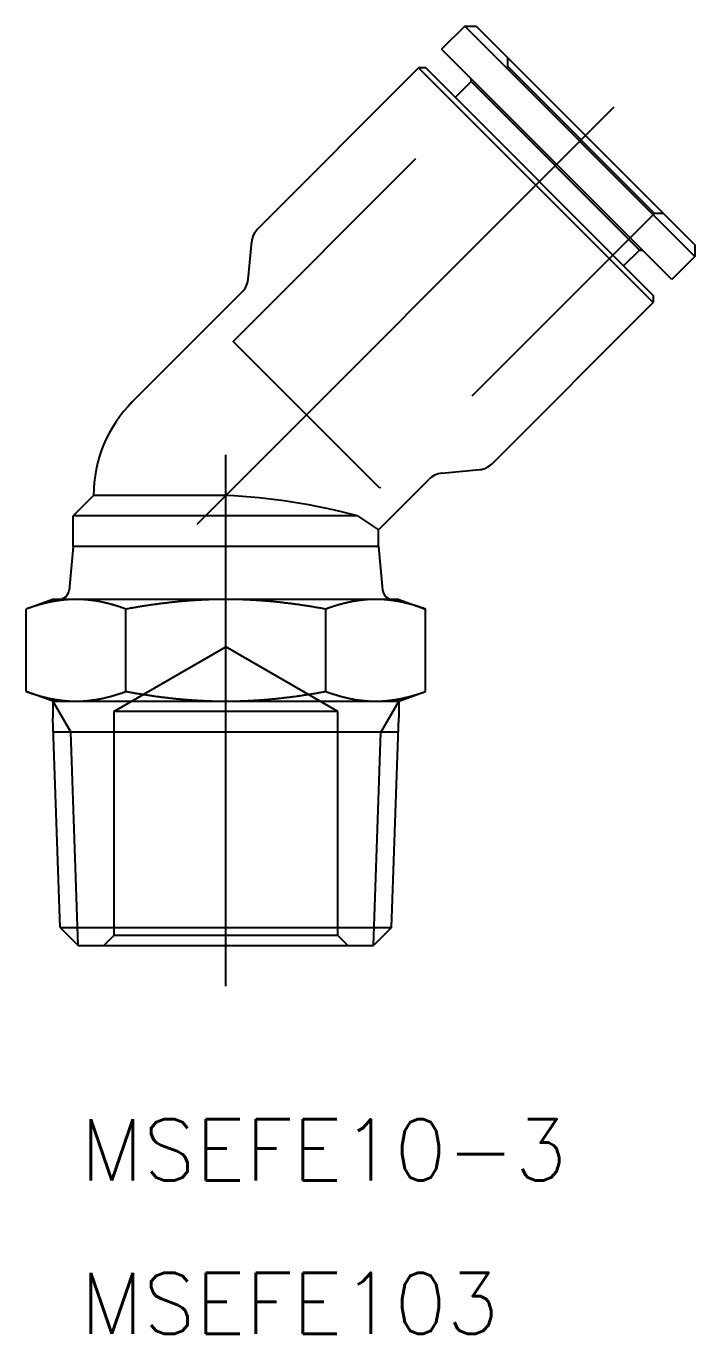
# Model space of a CAD drawing. Extents: x -9.8 to 63.4, y -19.1 to 47.2.
# Drawn here: x -9.8 to 23.1, y -19.1 to 45.2 of the extents above; entities that cross this region are included whole.
import ezdxf

# ---------------------------------------------------------------- set-up
doc = ezdxf.new("R2010")
doc.units = 0
doc.linetypes.add('CENTER', pattern=[50.8, 31.75, -6.35, 6.35, -6.35])
doc.linetypes.add('DASHED', pattern=[19.05, 12.7, -6.35])
doc.layers.get('0').update_dxf_attribs({"linetype": 'CONTINUOUS'})
doc.layers.add('CENTER', color=1, linetype='CENTER')
doc.styles.get("Standard").update_dxf_attribs({"font": 'txt.shx', "height": 3, "bigfont": 'bigfont.shx'})

msp = doc.modelspace()

# ---------------------------------------------------------------- linework, layer by layer
at = {"color": 7, "linetype": 'CONTINUOUS'}
for p, q in [((11.738, 45.152), (10.607, 44.02)), ((11.738, 45.152), (23.052, 33.838)), ((11.738, 45.152), (12.304, 45.152)), ((12.304, 45.152), (23.052, 34.404)), ((21.92, 32.707), (10.607, 44.02)), ((1.562, 35.188), (9.475, 43.101)), ((21.001, 31.575), (9.475, 43.101)), ((9.829, 43.101), (9.475, 43.101)), ((9.829, 43.101), (21.001, 31.929)), ((12.056, 42.429), (11.278, 41.652)), ((12.056, 42.429), (12.056, 42.571)), ((12.056, 42.429), (20.329, 34.156)), ((1.095, 32.711), (1.274, 34.576)), ((20.329, 34.156), (19.552, 33.378)), ((20.329, 34.156), (20.471, 34.156)), ((23.052, 34.404), (23.052, 33.838)), ((23.052, 33.838), (21.92, 32.707)), ((-4.596, 26.696), (0.807, 32.099)), ((13.088, 23.662), (21.001, 31.575)), ((21.001, 31.929), (21.001, 31.575)), ((10.611, 23.195), (12.476, 23.374)), ((7.5, 20.408), (9.999, 22.907)), ((-6.5, 22.1), (-7.5, 21.1)), ((0, 22.1), (-6.5, 22.1)), ((6.477, 21.1), (-7.5, 21.1)), ((-7.5, 19.6), (-7.5, 21.1)), ((6.477, 21.1), (7.5, 20.408)), ((7.5, 19.6), (7.5, 20.408)), ((-7.5, 19.6), (-7.707, 17.452)), ((7.5, 19.6), (-7.5, 19.6)), ((7.5, 19.6), (7.707, 17.452)), ((-8.5, 17), (-9.815, 16.521)), ((-7.361, 17), (-8.5, 17)), ((0, 17), (-7.361, 17)), ((7.361, 17), (0, 17)), ((8.5, 17), (7.361, 17)), ((8.5, 17), (9.815, 16.521)), ((-9.815, 12.479), (-9.815, 16.521)), ((-4.907, 12.479), (-4.907, 16.521)), ((4.907, 12.479), (4.907, 16.521)), ((9.815, 12.479), (9.815, 16.521)), ((-8.5, 12), (-9.815, 12.479)), ((8.5, 12), (9.815, 12.479)), ((-8.5, 12), (-7.361, 12)), ((-8.5, 12), (-8.5, 11.19)), ((-7.361, 12), (0, 12)), ((0, 12), (7.361, 12)), ((7.361, 12), (8.5, 12)), ((8.5, 12), (8.5, 11.19)), ((-8.14, 0.887), (-8.5, 11.19)), ((8.14, 0.887), (8.5, 11.19)), ((8.475, 10.474), (-8.475, 10.474)), ((-8.14, 0.887), (8.14, 0.887)), ((-8.14, 0.887), (-7.253, 0)), ((8.14, 0.887), (7.253, 0)), ((-7.253, 0), (7.253, 0))]:
    msp.add_line(p, q, dxfattribs=at)
at = {"color": 3, "linetype": 'DASHED'}
for p, q in [((0.354, 29.666), (13.859, 43.172)), ((13.859, 43.172), (13.859, 43.596)), ((21.072, 35.959), (13.859, 43.172)), ((21.072, 35.959), (7.566, 22.454)), ((21.496, 35.959), (21.072, 35.959)), ((7.566, 22.454), (0.354, 29.666)), ((-5.5, 11.5), (0, 14.675)), ((5.5, 11.5), (0, 14.675)), ((5.5, 11.5), (-5.5, 11.5)), ((-5.5, 11.5), (-5.5, 0.5)), ((5.5, 0.5), (5.5, 11.5)), ((-5.5, 0.5), (-6, 0)), ((5.5, 0.5), (-5.5, 0.5)), ((6, 0), (5.5, 0.5))]:
    msp.add_line(p, q, dxfattribs=at)
at = {"color": 3, "linetype": 'CONTINUOUS'}
for p, q in [((-8.5, 12), (-7.619, 10.474)), ((8.5, 12), (7.619, 10.474)), ((-7.253, 0), (-7.619, 10.474)), ((7.253, 0), (7.619, 10.474))]:
    msp.add_line(p, q, dxfattribs=at)
at = {"color": 7}
for points in [[(-7.361, 17, 0), (-7.387, 17, 0), (-7.412, 17, 0), (-7.437, 17, 0), (-7.462, 16.999, 0), (-7.488, 16.999, 0), (-7.513, 16.998, 0), (-7.538, 16.997, 0), (-7.563, 16.997, 0), (-7.588, 16.996, 0), (-7.613, 16.995, 0), (-7.638, 16.993, 0), (-7.664, 16.992, 0), (-7.689, 16.991, 0), (-7.714, 16.989, 0), (-7.739, 16.988, 0), (-7.764, 16.986, 0), (-7.789, 16.984, 0), (-7.814, 16.983, 0), (-7.839, 16.98, 0), (-7.864, 16.978, 0), (-7.889, 16.976, 0), (-7.914, 16.974, 0), (-7.939, 16.972, 0), (-7.964, 16.969, 0), (-7.989, 16.966, 0), (-8.014, 16.964, 0), (-8.039, 16.961, 0), (-8.064, 16.958, 0), (-8.089, 16.955, 0), (-8.114, 16.952, 0), (-8.139, 16.949, 0), (-8.164, 16.945, 0), (-8.189, 16.942, 0), (-8.214, 16.938, 0), (-8.239, 16.935, 0), (-8.264, 16.931, 0), (-8.289, 16.927, 0), (-8.314, 16.923, 0), (-8.34, 16.919, 0), (-8.365, 16.915, 0), (-8.39, 16.911, 0), (-8.415, 16.906, 0), (-8.44, 16.902, 0), (-8.466, 16.897, 0), (-8.491, 16.893, 0), (-8.516, 16.888, 0), (-8.542, 16.883, 0), (-8.567, 16.878, 0), (-8.592, 16.873, 0), (-8.618, 16.868, 0), (-8.643, 16.862, 0), (-8.669, 16.857, 0), (-8.694, 16.851, 0), (-8.72, 16.846, 0), (-8.745, 16.84, 0), (-8.771, 16.834, 0), (-8.797, 16.828, 0), (-8.822, 16.822, 0), (-8.848, 16.816, 0), (-8.874, 16.81, 0), (-8.9, 16.803, 0), (-8.926, 16.797, 0), (-8.952, 16.791, 0), (-8.978, 16.784, 0), (-9.004, 16.777, 0), (-9.03, 16.77, 0), (-9.056, 16.763, 0), (-9.082, 16.756, 0), (-9.108, 16.749, 0), (-9.135, 16.741, 0), (-9.161, 16.734, 0), (-9.188, 16.726, 0), (-9.214, 16.719, 0), (-9.241, 16.711, 0), (-9.267, 16.703, 0), (-9.294, 16.695, 0), (-9.321, 16.687, 0), (-9.347, 16.679, 0), (-9.374, 16.671, 0), (-9.401, 16.662, 0), (-9.428, 16.654, 0), (-9.455, 16.645, 0), (-9.483, 16.636, 0), (-9.51, 16.627, 0), (-9.537, 16.618, 0), (-9.565, 16.609, 0), (-9.592, 16.6, 0), (-9.62, 16.59, 0), (-9.647, 16.581, 0), (-9.675, 16.571, 0), (-9.703, 16.561, 0), (-9.731, 16.552, 0), (-9.759, 16.542, 0), (-9.787, 16.532, 0), (-9.815, 16.521, 0)], [(-4.907, 16.521, 0), (-4.936, 16.532, 0), (-4.964, 16.542, 0), (-4.992, 16.552, 0), (-5.02, 16.561, 0), (-5.047, 16.571, 0), (-5.075, 16.581, 0), (-5.103, 16.59, 0), (-5.13, 16.6, 0), (-5.158, 16.609, 0), (-5.185, 16.618, 0), (-5.213, 16.627, 0), (-5.24, 16.636, 0), (-5.267, 16.645, 0), (-5.294, 16.654, 0), (-5.321, 16.662, 0), (-5.348, 16.671, 0), (-5.375, 16.679, 0), (-5.402, 16.687, 0), (-5.429, 16.695, 0), (-5.455, 16.703, 0), (-5.482, 16.711, 0), (-5.508, 16.719, 0), (-5.535, 16.726, 0), (-5.561, 16.734, 0), (-5.588, 16.741, 0), (-5.614, 16.749, 0), (-5.64, 16.756, 0), (-5.666, 16.763, 0), (-5.693, 16.77, 0), (-5.719, 16.777, 0), (-5.745, 16.784, 0), (-5.771, 16.791, 0), (-5.797, 16.797, 0), (-5.823, 16.803, 0), (-5.848, 16.81, 0), (-5.874, 16.816, 0), (-5.9, 16.822, 0), (-5.926, 16.828, 0), (-5.951, 16.834, 0), (-5.977, 16.84, 0), (-6.003, 16.846, 0), (-6.028, 16.851, 0), (-6.054, 16.857, 0), (-6.079, 16.862, 0), (-6.105, 16.868, 0), (-6.13, 16.873, 0), (-6.156, 16.878, 0), (-6.181, 16.883, 0), (-6.206, 16.888, 0), (-6.232, 16.893, 0), (-6.257, 16.897, 0), (-6.282, 16.902, 0), (-6.307, 16.906, 0), (-6.332, 16.911, 0), (-6.358, 16.915, 0), (-6.383, 16.919, 0), (-6.408, 16.923, 0), (-6.433, 16.927, 0), (-6.458, 16.931, 0), (-6.483, 16.935, 0), (-6.508, 16.938, 0), (-6.533, 16.942, 0), (-6.559, 16.945, 0), (-6.584, 16.949, 0), (-6.609, 16.952, 0), (-6.634, 16.955, 0), (-6.659, 16.958, 0), (-6.684, 16.961, 0), (-6.709, 16.964, 0), (-6.734, 16.966, 0), (-6.759, 16.969, 0), (-6.784, 16.972, 0), (-6.809, 16.974, 0), (-6.834, 16.976, 0), (-6.859, 16.978, 0), (-6.884, 16.98, 0), (-6.909, 16.983, 0), (-6.934, 16.984, 0), (-6.959, 16.986, 0), (-6.984, 16.988, 0), (-7.009, 16.989, 0), (-7.034, 16.991, 0), (-7.059, 16.992, 0), (-7.084, 16.993, 0), (-7.109, 16.995, 0), (-7.134, 16.996, 0), (-7.159, 16.997, 0), (-7.184, 16.997, 0), (-7.21, 16.998, 0), (-7.235, 16.999, 0), (-7.26, 16.999, 0), (-7.285, 17, 0), (-7.311, 17, 0), (-7.336, 17, 0), (-7.361, 17, 0)], [(0, 17, 0), (-0.051, 17, 0), (-0.101, 17, 0), (-0.152, 17, 0), (-0.202, 16.999, 0), (-0.253, 16.999, 0), (-0.303, 16.998, 0), (-0.353, 16.997, 0), (-0.404, 16.997, 0), (-0.454, 16.996, 0), (-0.504, 16.995, 0), (-0.554, 16.993, 0), (-0.605, 16.992, 0), (-0.655, 16.991, 0), (-0.705, 16.989, 0), (-0.755, 16.988, 0), (-0.805, 16.986, 0), (-0.855, 16.984, 0), (-0.905, 16.983, 0), (-0.955, 16.98, 0), (-1.005, 16.978, 0), (-1.055, 16.976, 0), (-1.105, 16.974, 0), (-1.155, 16.972, 0), (-1.205, 16.969, 0), (-1.255, 16.966, 0), (-1.305, 16.964, 0), (-1.355, 16.961, 0), (-1.405, 16.958, 0), (-1.455, 16.955, 0), (-1.505, 16.952, 0), (-1.555, 16.949, 0), (-1.605, 16.945, 0), (-1.656, 16.942, 0), (-1.706, 16.938, 0), (-1.756, 16.935, 0), (-1.806, 16.931, 0), (-1.856, 16.927, 0), (-1.906, 16.923, 0), (-1.957, 16.919, 0), (-2.007, 16.915, 0), (-2.057, 16.911, 0), (-2.108, 16.906, 0), (-2.158, 16.902, 0), (-2.209, 16.897, 0), (-2.259, 16.893, 0), (-2.31, 16.888, 0), (-2.361, 16.883, 0), (-2.411, 16.878, 0), (-2.462, 16.873, 0), (-2.513, 16.868, 0), (-2.564, 16.862, 0), (-2.615, 16.857, 0), (-2.666, 16.851, 0), (-2.717, 16.846, 0), (-2.768, 16.84, 0), (-2.82, 16.834, 0), (-2.871, 16.828, 0), (-2.922, 16.822, 0), (-2.974, 16.816, 0), (-3.026, 16.81, 0), (-3.077, 16.803, 0), (-3.129, 16.797, 0), (-3.181, 16.791, 0), (-3.233, 16.784, 0), (-3.285, 16.777, 0), (-3.337, 16.77, 0), (-3.39, 16.763, 0), (-3.442, 16.756, 0), (-3.494, 16.749, 0), (-3.547, 16.741, 0), (-3.6, 16.734, 0), (-3.653, 16.726, 0), (-3.706, 16.719, 0), (-3.759, 16.711, 0), (-3.812, 16.703, 0), (-3.865, 16.695, 0), (-3.919, 16.687, 0), (-3.973, 16.679, 0), (-4.026, 16.671, 0), (-4.08, 16.662, 0), (-4.134, 16.654, 0), (-4.188, 16.645, 0), (-4.243, 16.636, 0), (-4.297, 16.627, 0), (-4.352, 16.618, 0), (-4.407, 16.609, 0), (-4.462, 16.6, 0), (-4.517, 16.59, 0), (-4.572, 16.581, 0), (-4.628, 16.571, 0), (-4.683, 16.561, 0), (-4.739, 16.552, 0), (-4.795, 16.542, 0), (-4.851, 16.532, 0), (-4.907, 16.521, 0)], [(4.907, 16.521, 0), (4.851, 16.532, 0), (4.795, 16.542, 0), (4.739, 16.552, 0), (4.683, 16.561, 0), (4.628, 16.571, 0), (4.572, 16.581, 0), (4.517, 16.59, 0), (4.462, 16.6, 0), (4.407, 16.609, 0), (4.352, 16.618, 0), (4.297, 16.627, 0), (4.243, 16.636, 0), (4.188, 16.645, 0), (4.134, 16.654, 0), (4.08, 16.662, 0), (4.026, 16.671, 0), (3.973, 16.679, 0), (3.919, 16.687, 0), (3.865, 16.695, 0), (3.812, 16.703, 0), (3.759, 16.711, 0), (3.706, 16.719, 0), (3.653, 16.726, 0), (3.6, 16.734, 0), (3.547, 16.741, 0), (3.494, 16.749, 0), (3.442, 16.756, 0), (3.39, 16.763, 0), (3.337, 16.77, 0), (3.285, 16.777, 0), (3.233, 16.784, 0), (3.181, 16.791, 0), (3.129, 16.797, 0), (3.077, 16.803, 0), (3.026, 16.81, 0), (2.974, 16.816, 0), (2.922, 16.822, 0), (2.871, 16.828, 0), (2.82, 16.834, 0), (2.768, 16.84, 0), (2.717, 16.846, 0), (2.666, 16.851, 0), (2.615, 16.857, 0), (2.564, 16.862, 0), (2.513, 16.868, 0), (2.462, 16.873, 0), (2.411, 16.878, 0), (2.361, 16.883, 0), (2.31, 16.888, 0), (2.259, 16.893, 0), (2.209, 16.897, 0), (2.158, 16.902, 0), (2.108, 16.906, 0), (2.057, 16.911, 0), (2.007, 16.915, 0), (1.957, 16.919, 0), (1.906, 16.923, 0), (1.856, 16.927, 0), (1.806, 16.931, 0), (1.756, 16.935, 0), (1.706, 16.938, 0), (1.656, 16.942, 0), (1.605, 16.945, 0), (1.555, 16.949, 0), (1.505, 16.952, 0), (1.455, 16.955, 0), (1.405, 16.958, 0), (1.355, 16.961, 0), (1.305, 16.964, 0), (1.255, 16.966, 0), (1.205, 16.969, 0), (1.155, 16.972, 0), (1.105, 16.974, 0), (1.055, 16.976, 0), (1.005, 16.978, 0), (0.955, 16.98, 0), (0.905, 16.983, 0), (0.855, 16.984, 0), (0.805, 16.986, 0), (0.755, 16.988, 0), (0.705, 16.989, 0), (0.655, 16.991, 0), (0.605, 16.992, 0), (0.554, 16.993, 0), (0.504, 16.995, 0), (0.454, 16.996, 0), (0.404, 16.997, 0), (0.353, 16.997, 0), (0.303, 16.998, 0), (0.253, 16.999, 0), (0.202, 16.999, 0), (0.152, 17, 0), (0.101, 17, 0), (0.051, 17, 0), (0, 17, 0)], [(7.361, 17, 0), (7.336, 17, 0), (7.311, 17, 0), (7.285, 17, 0), (7.26, 16.999, 0), (7.235, 16.999, 0), (7.21, 16.998, 0), (7.184, 16.997, 0), (7.159, 16.997, 0), (7.134, 16.996, 0), (7.109, 16.995, 0), (7.084, 16.993, 0), (7.059, 16.992, 0), (7.034, 16.991, 0), (7.009, 16.989, 0), (6.984, 16.988, 0), (6.959, 16.986, 0), (6.934, 16.984, 0), (6.909, 16.983, 0), (6.884, 16.98, 0), (6.859, 16.978, 0), (6.834, 16.976, 0), (6.809, 16.974, 0), (6.784, 16.972, 0), (6.759, 16.969, 0), (6.734, 16.966, 0), (6.709, 16.964, 0), (6.684, 16.961, 0), (6.659, 16.958, 0), (6.634, 16.955, 0), (6.609, 16.952, 0), (6.584, 16.949, 0), (6.559, 16.945, 0), (6.533, 16.942, 0), (6.508, 16.938, 0), (6.483, 16.935, 0), (6.458, 16.931, 0), (6.433, 16.927, 0), (6.408, 16.923, 0), (6.383, 16.919, 0), (6.358, 16.915, 0), (6.332, 16.911, 0), (6.307, 16.906, 0), (6.282, 16.902, 0), (6.257, 16.897, 0), (6.232, 16.893, 0), (6.206, 16.888, 0), (6.181, 16.883, 0), (6.156, 16.878, 0), (6.13, 16.873, 0), (6.105, 16.868, 0), (6.079, 16.862, 0), (6.054, 16.857, 0), (6.028, 16.851, 0), (6.003, 16.846, 0), (5.977, 16.84, 0), (5.951, 16.834, 0), (5.926, 16.828, 0), (5.9, 16.822, 0), (5.874, 16.816, 0), (5.848, 16.81, 0), (5.823, 16.803, 0), (5.797, 16.797, 0), (5.771, 16.791, 0), (5.745, 16.784, 0), (5.719, 16.777, 0), (5.693, 16.77, 0), (5.666, 16.763, 0), (5.64, 16.756, 0), (5.614, 16.749, 0), (5.588, 16.741, 0), (5.561, 16.734, 0), (5.535, 16.726, 0), (5.508, 16.719, 0), (5.482, 16.711, 0), (5.455, 16.703, 0), (5.429, 16.695, 0), (5.402, 16.687, 0), (5.375, 16.679, 0), (5.348, 16.671, 0), (5.321, 16.662, 0), (5.294, 16.654, 0), (5.267, 16.645, 0), (5.24, 16.636, 0), (5.213, 16.627, 0), (5.185, 16.618, 0), (5.158, 16.609, 0), (5.13, 16.6, 0), (5.103, 16.59, 0), (5.075, 16.581, 0), (5.047, 16.571, 0), (5.02, 16.561, 0), (4.992, 16.552, 0), (4.964, 16.542, 0), (4.936, 16.532, 0), (4.907, 16.521, 0)], [(9.815, 16.521, 0), (9.787, 16.532, 0), (9.759, 16.542, 0), (9.731, 16.552, 0), (9.703, 16.561, 0), (9.675, 16.571, 0), (9.647, 16.581, 0), (9.62, 16.59, 0), (9.592, 16.6, 0), (9.565, 16.609, 0), (9.537, 16.618, 0), (9.51, 16.627, 0), (9.483, 16.636, 0), (9.455, 16.645, 0), (9.428, 16.654, 0), (9.401, 16.662, 0), (9.374, 16.671, 0), (9.347, 16.679, 0), (9.321, 16.687, 0), (9.294, 16.695, 0), (9.267, 16.703, 0), (9.241, 16.711, 0), (9.214, 16.719, 0), (9.188, 16.726, 0), (9.161, 16.734, 0), (9.135, 16.741, 0), (9.108, 16.749, 0), (9.082, 16.756, 0), (9.056, 16.763, 0), (9.03, 16.77, 0), (9.004, 16.777, 0), (8.978, 16.784, 0), (8.952, 16.791, 0), (8.926, 16.797, 0), (8.9, 16.803, 0), (8.874, 16.81, 0), (8.848, 16.816, 0), (8.822, 16.822, 0), (8.797, 16.828, 0), (8.771, 16.834, 0), (8.745, 16.84, 0), (8.72, 16.846, 0), (8.694, 16.851, 0), (8.669, 16.857, 0), (8.643, 16.862, 0), (8.618, 16.868, 0), (8.592, 16.873, 0), (8.567, 16.878, 0), (8.542, 16.883, 0), (8.516, 16.888, 0), (8.491, 16.893, 0), (8.466, 16.897, 0), (8.44, 16.902, 0), (8.415, 16.906, 0), (8.39, 16.911, 0), (8.365, 16.915, 0), (8.34, 16.919, 0), (8.314, 16.923, 0), (8.289, 16.927, 0), (8.264, 16.931, 0), (8.239, 16.935, 0), (8.214, 16.938, 0), (8.189, 16.942, 0), (8.164, 16.945, 0), (8.139, 16.949, 0), (8.114, 16.952, 0), (8.089, 16.955, 0), (8.064, 16.958, 0), (8.039, 16.961, 0), (8.014, 16.964, 0), (7.989, 16.966, 0), (7.964, 16.969, 0), (7.939, 16.972, 0), (7.914, 16.974, 0), (7.889, 16.976, 0), (7.864, 16.978, 0), (7.839, 16.98, 0), (7.814, 16.983, 0), (7.789, 16.984, 0), (7.764, 16.986, 0), (7.739, 16.988, 0), (7.714, 16.989, 0), (7.689, 16.991, 0), (7.664, 16.992, 0), (7.638, 16.993, 0), (7.613, 16.995, 0), (7.588, 16.996, 0), (7.563, 16.997, 0), (7.538, 16.997, 0), (7.513, 16.998, 0), (7.488, 16.999, 0), (7.462, 16.999, 0), (7.437, 17, 0), (7.412, 17, 0), (7.387, 17, 0), (7.361, 17, 0)], [(-9.815, 12.479, 0), (-9.787, 12.469, 0), (-9.759, 12.459, 0), (-9.731, 12.449, 0), (-9.704, 12.439, 0), (-9.676, 12.429, 0), (-9.649, 12.42, 0), (-9.621, 12.41, 0), (-9.594, 12.401, 0), (-9.566, 12.392, 0), (-9.539, 12.383, 0), (-9.512, 12.374, 0), (-9.485, 12.365, 0), (-9.458, 12.356, 0), (-9.431, 12.347, 0), (-9.404, 12.339, 0), (-9.377, 12.33, 0), (-9.35, 12.322, 0), (-9.324, 12.314, 0), (-9.297, 12.306, 0), (-9.271, 12.298, 0), (-9.244, 12.29, 0), (-9.218, 12.282, 0), (-9.191, 12.275, 0), (-9.165, 12.267, 0), (-9.139, 12.26, 0), (-9.112, 12.252, 0), (-9.086, 12.245, 0), (-9.06, 12.238, 0), (-9.034, 12.231, 0), (-9.008, 12.224, 0), (-8.982, 12.217, 0), (-8.956, 12.211, 0), (-8.93, 12.204, 0), (-8.904, 12.198, 0), (-8.879, 12.191, 0), (-8.853, 12.185, 0), (-8.827, 12.179, 0), (-8.801, 12.173, 0), (-8.776, 12.167, 0), (-8.75, 12.161, 0), (-8.725, 12.155, 0), (-8.699, 12.15, 0), (-8.673, 12.144, 0), (-8.648, 12.139, 0), (-8.623, 12.133, 0), (-8.597, 12.128, 0), (-8.572, 12.123, 0), (-8.546, 12.118, 0), (-8.521, 12.113, 0), (-8.496, 12.108, 0), (-8.47, 12.104, 0), (-8.445, 12.099, 0), (-8.42, 12.095, 0), (-8.395, 12.09, 0), (-8.369, 12.086, 0), (-8.344, 12.082, 0), (-8.319, 12.078, 0), (-8.294, 12.074, 0), (-8.269, 12.07, 0), (-8.244, 12.066, 0), (-8.218, 12.062, 0), (-8.193, 12.059, 0), (-8.168, 12.055, 0), (-8.143, 12.052, 0), (-8.118, 12.049, 0), (-8.093, 12.046, 0), (-8.068, 12.043, 0), (-8.043, 12.04, 0), (-8.018, 12.037, 0), (-7.992, 12.034, 0), (-7.967, 12.031, 0), (-7.942, 12.029, 0), (-7.917, 12.026, 0), (-7.892, 12.024, 0), (-7.867, 12.022, 0), (-7.842, 12.02, 0), (-7.817, 12.018, 0), (-7.792, 12.016, 0), (-7.766, 12.014, 0), (-7.741, 12.012, 0), (-7.716, 12.011, 0), (-7.691, 12.009, 0), (-7.666, 12.008, 0), (-7.64, 12.007, 0), (-7.615, 12.005, 0), (-7.59, 12.005, 0), (-7.565, 12.004, 0), (-7.539, 12.003, 0), (-7.514, 12.002, 0), (-7.489, 12.001, 0), (-7.463, 12.001, 0), (-7.438, 12.001, 0), (-7.412, 12, 0), (-7.387, 12, 0), (-7.361, 12, 0)], [(-7.361, 12, 0), (-7.336, 12, 0), (-7.31, 12, 0), (-7.285, 12.001, 0), (-7.259, 12.001, 0), (-7.234, 12.001, 0), (-7.209, 12.002, 0), (-7.183, 12.003, 0), (-7.158, 12.004, 0), (-7.133, 12.005, 0), (-7.107, 12.005, 0), (-7.082, 12.007, 0), (-7.057, 12.008, 0), (-7.032, 12.009, 0), (-7.006, 12.011, 0), (-6.981, 12.012, 0), (-6.956, 12.014, 0), (-6.931, 12.016, 0), (-6.906, 12.018, 0), (-6.881, 12.02, 0), (-6.855, 12.022, 0), (-6.83, 12.024, 0), (-6.805, 12.026, 0), (-6.78, 12.029, 0), (-6.755, 12.031, 0), (-6.73, 12.034, 0), (-6.705, 12.037, 0), (-6.68, 12.04, 0), (-6.655, 12.043, 0), (-6.63, 12.046, 0), (-6.604, 12.049, 0), (-6.579, 12.052, 0), (-6.554, 12.055, 0), (-6.529, 12.059, 0), (-6.504, 12.062, 0), (-6.479, 12.066, 0), (-6.454, 12.07, 0), (-6.429, 12.074, 0), (-6.403, 12.078, 0), (-6.378, 12.082, 0), (-6.353, 12.086, 0), (-6.328, 12.09, 0), (-6.303, 12.095, 0), (-6.277, 12.099, 0), (-6.252, 12.104, 0), (-6.227, 12.108, 0), (-6.201, 12.113, 0), (-6.176, 12.118, 0), (-6.151, 12.123, 0), (-6.125, 12.128, 0), (-6.1, 12.133, 0), (-6.074, 12.139, 0), (-6.049, 12.144, 0), (-6.023, 12.15, 0), (-5.998, 12.155, 0), (-5.972, 12.161, 0), (-5.947, 12.167, 0), (-5.921, 12.173, 0), (-5.895, 12.179, 0), (-5.87, 12.185, 0), (-5.844, 12.191, 0), (-5.818, 12.198, 0), (-5.792, 12.204, 0), (-5.766, 12.211, 0), (-5.74, 12.217, 0), (-5.714, 12.224, 0), (-5.688, 12.231, 0), (-5.662, 12.238, 0), (-5.636, 12.245, 0), (-5.61, 12.252, 0), (-5.584, 12.26, 0), (-5.558, 12.267, 0), (-5.531, 12.275, 0), (-5.505, 12.282, 0), (-5.478, 12.29, 0), (-5.452, 12.298, 0), (-5.425, 12.306, 0), (-5.399, 12.314, 0), (-5.372, 12.322, 0), (-5.345, 12.33, 0), (-5.318, 12.339, 0), (-5.292, 12.347, 0), (-5.265, 12.356, 0), (-5.238, 12.365, 0), (-5.21, 12.374, 0), (-5.183, 12.383, 0), (-5.156, 12.392, 0), (-5.129, 12.401, 0), (-5.101, 12.41, 0), (-5.074, 12.42, 0), (-5.046, 12.429, 0), (-5.019, 12.439, 0), (-4.991, 12.449, 0), (-4.963, 12.459, 0), (-4.935, 12.469, 0), (-4.907, 12.479, 0)], [(-4.907, 12.479, 0), (-4.852, 12.469, 0), (-4.796, 12.459, 0), (-4.74, 12.449, 0), (-4.685, 12.439, 0), (-4.63, 12.429, 0), (-4.575, 12.42, 0), (-4.52, 12.41, 0), (-4.465, 12.401, 0), (-4.41, 12.392, 0), (-4.356, 12.383, 0), (-4.302, 12.374, 0), (-4.247, 12.365, 0), (-4.193, 12.356, 0), (-4.139, 12.347, 0), (-4.086, 12.339, 0), (-4.032, 12.33, 0), (-3.979, 12.322, 0), (-3.925, 12.314, 0), (-3.872, 12.306, 0), (-3.819, 12.298, 0), (-3.766, 12.29, 0), (-3.713, 12.282, 0), (-3.66, 12.275, 0), (-3.607, 12.267, 0), (-3.555, 12.26, 0), (-3.502, 12.252, 0), (-3.45, 12.245, 0), (-3.398, 12.238, 0), (-3.346, 12.231, 0), (-3.294, 12.224, 0), (-3.242, 12.217, 0), (-3.19, 12.211, 0), (-3.138, 12.204, 0), (-3.086, 12.198, 0), (-3.035, 12.191, 0), (-2.983, 12.185, 0), (-2.932, 12.179, 0), (-2.88, 12.173, 0), (-2.829, 12.167, 0), (-2.778, 12.161, 0), (-2.727, 12.155, 0), (-2.676, 12.15, 0), (-2.625, 12.144, 0), (-2.574, 12.139, 0), (-2.523, 12.133, 0), (-2.472, 12.128, 0), (-2.421, 12.123, 0), (-2.37, 12.118, 0), (-2.32, 12.113, 0), (-2.269, 12.108, 0), (-2.218, 12.104, 0), (-2.168, 12.099, 0), (-2.117, 12.095, 0), (-2.067, 12.09, 0), (-2.016, 12.086, 0), (-1.966, 12.082, 0), (-1.916, 12.078, 0), (-1.865, 12.074, 0), (-1.815, 12.07, 0), (-1.765, 12.066, 0), (-1.714, 12.062, 0), (-1.664, 12.059, 0), (-1.614, 12.055, 0), (-1.564, 12.052, 0), (-1.514, 12.049, 0), (-1.463, 12.046, 0), (-1.413, 12.043, 0), (-1.363, 12.04, 0), (-1.313, 12.037, 0), (-1.263, 12.034, 0), (-1.212, 12.031, 0), (-1.162, 12.029, 0), (-1.112, 12.026, 0), (-1.062, 12.024, 0), (-1.012, 12.022, 0), (-0.961, 12.02, 0), (-0.911, 12.018, 0), (-0.861, 12.016, 0), (-0.81, 12.014, 0), (-0.76, 12.012, 0), (-0.71, 12.011, 0), (-0.659, 12.009, 0), (-0.609, 12.008, 0), (-0.558, 12.007, 0), (-0.508, 12.005, 0), (-0.457, 12.005, 0), (-0.407, 12.004, 0), (-0.356, 12.003, 0), (-0.305, 12.002, 0), (-0.255, 12.001, 0), (-0.204, 12.001, 0), (-0.153, 12.001, 0), (-0.102, 12, 0), (-0.051, 12, 0), (0, 12, 0)], [(0, 12, 0), (0.051, 12, 0), (0.102, 12, 0), (0.153, 12.001, 0), (0.204, 12.001, 0), (0.255, 12.001, 0), (0.305, 12.002, 0), (0.356, 12.003, 0), (0.407, 12.004, 0), (0.457, 12.005, 0), (0.508, 12.005, 0), (0.558, 12.007, 0), (0.609, 12.008, 0), (0.659, 12.009, 0), (0.71, 12.011, 0), (0.76, 12.012, 0), (0.81, 12.014, 0), (0.861, 12.016, 0), (0.911, 12.018, 0), (0.961, 12.02, 0), (1.012, 12.022, 0), (1.062, 12.024, 0), (1.112, 12.026, 0), (1.162, 12.029, 0), (1.212, 12.031, 0), (1.263, 12.034, 0), (1.313, 12.037, 0), (1.363, 12.04, 0), (1.413, 12.043, 0), (1.463, 12.046, 0), (1.514, 12.049, 0), (1.564, 12.052, 0), (1.614, 12.055, 0), (1.664, 12.059, 0), (1.714, 12.062, 0), (1.765, 12.066, 0), (1.815, 12.07, 0), (1.865, 12.074, 0), (1.916, 12.078, 0), (1.966, 12.082, 0), (2.016, 12.086, 0), (2.067, 12.09, 0), (2.117, 12.095, 0), (2.168, 12.099, 0), (2.218, 12.104, 0), (2.269, 12.108, 0), (2.32, 12.113, 0), (2.37, 12.118, 0), (2.421, 12.123, 0), (2.472, 12.128, 0), (2.523, 12.133, 0), (2.574, 12.139, 0), (2.625, 12.144, 0), (2.676, 12.15, 0), (2.727, 12.155, 0), (2.778, 12.161, 0), (2.829, 12.167, 0), (2.88, 12.173, 0), (2.932, 12.179, 0), (2.983, 12.185, 0), (3.035, 12.191, 0), (3.086, 12.198, 0), (3.138, 12.204, 0), (3.19, 12.211, 0), (3.242, 12.217, 0), (3.294, 12.224, 0), (3.346, 12.231, 0), (3.398, 12.238, 0), (3.45, 12.245, 0), (3.502, 12.252, 0), (3.555, 12.26, 0), (3.607, 12.267, 0), (3.66, 12.275, 0), (3.713, 12.282, 0), (3.766, 12.29, 0), (3.819, 12.298, 0), (3.872, 12.306, 0), (3.925, 12.314, 0), (3.979, 12.322, 0), (4.032, 12.33, 0), (4.086, 12.339, 0), (4.139, 12.347, 0), (4.193, 12.356, 0), (4.247, 12.365, 0), (4.302, 12.374, 0), (4.356, 12.383, 0), (4.41, 12.392, 0), (4.465, 12.401, 0), (4.52, 12.41, 0), (4.575, 12.42, 0), (4.63, 12.429, 0), (4.685, 12.439, 0), (4.74, 12.449, 0), (4.796, 12.459, 0), (4.852, 12.469, 0), (4.907, 12.479, 0)], [(4.907, 12.479, 0), (4.935, 12.469, 0), (4.963, 12.459, 0), (4.991, 12.449, 0), (5.019, 12.439, 0), (5.046, 12.429, 0), (5.074, 12.42, 0), (5.101, 12.41, 0), (5.129, 12.401, 0), (5.156, 12.392, 0), (5.183, 12.383, 0), (5.21, 12.374, 0), (5.238, 12.365, 0), (5.265, 12.356, 0), (5.292, 12.347, 0), (5.318, 12.339, 0), (5.345, 12.33, 0), (5.372, 12.322, 0), (5.399, 12.314, 0), (5.425, 12.306, 0), (5.452, 12.298, 0), (5.478, 12.29, 0), (5.505, 12.282, 0), (5.531, 12.275, 0), (5.558, 12.267, 0), (5.584, 12.26, 0), (5.61, 12.252, 0), (5.636, 12.245, 0), (5.662, 12.238, 0), (5.688, 12.231, 0), (5.714, 12.224, 0), (5.74, 12.217, 0), (5.766, 12.211, 0), (5.792, 12.204, 0), (5.818, 12.198, 0), (5.844, 12.191, 0), (5.87, 12.185, 0), (5.895, 12.179, 0), (5.921, 12.173, 0), (5.947, 12.167, 0), (5.972, 12.161, 0), (5.998, 12.155, 0), (6.023, 12.15, 0), (6.049, 12.144, 0), (6.074, 12.139, 0), (6.1, 12.133, 0), (6.125, 12.128, 0), (6.151, 12.123, 0), (6.176, 12.118, 0), (6.201, 12.113, 0), (6.227, 12.108, 0), (6.252, 12.104, 0), (6.277, 12.099, 0), (6.303, 12.095, 0), (6.328, 12.09, 0), (6.353, 12.086, 0), (6.378, 12.082, 0), (6.403, 12.078, 0), (6.429, 12.074, 0), (6.454, 12.07, 0), (6.479, 12.066, 0), (6.504, 12.062, 0), (6.529, 12.059, 0), (6.554, 12.055, 0), (6.579, 12.052, 0), (6.604, 12.049, 0), (6.63, 12.046, 0), (6.655, 12.043, 0), (6.68, 12.04, 0), (6.705, 12.037, 0), (6.73, 12.034, 0), (6.755, 12.031, 0), (6.78, 12.029, 0), (6.805, 12.026, 0), (6.83, 12.024, 0), (6.855, 12.022, 0), (6.881, 12.02, 0), (6.906, 12.018, 0), (6.931, 12.016, 0), (6.956, 12.014, 0), (6.981, 12.012, 0), (7.006, 12.011, 0), (7.032, 12.009, 0), (7.057, 12.008, 0), (7.082, 12.007, 0), (7.107, 12.005, 0), (7.133, 12.005, 0), (7.158, 12.004, 0), (7.183, 12.003, 0), (7.209, 12.002, 0), (7.234, 12.001, 0), (7.259, 12.001, 0), (7.285, 12.001, 0), (7.31, 12, 0), (7.336, 12, 0), (7.361, 12, 0)], [(7.361, 12, 0), (7.387, 12, 0), (7.412, 12, 0), (7.438, 12.001, 0), (7.463, 12.001, 0), (7.489, 12.001, 0), (7.514, 12.002, 0), (7.539, 12.003, 0), (7.565, 12.004, 0), (7.59, 12.005, 0), (7.615, 12.005, 0), (7.64, 12.007, 0), (7.666, 12.008, 0), (7.691, 12.009, 0), (7.716, 12.011, 0), (7.741, 12.012, 0), (7.766, 12.014, 0), (7.792, 12.016, 0), (7.817, 12.018, 0), (7.842, 12.02, 0), (7.867, 12.022, 0), (7.892, 12.024, 0), (7.917, 12.026, 0), (7.942, 12.029, 0), (7.967, 12.031, 0), (7.992, 12.034, 0), (8.018, 12.037, 0), (8.043, 12.04, 0), (8.068, 12.043, 0), (8.093, 12.046, 0), (8.118, 12.049, 0), (8.143, 12.052, 0), (8.168, 12.055, 0), (8.193, 12.059, 0), (8.218, 12.062, 0), (8.244, 12.066, 0), (8.269, 12.07, 0), (8.294, 12.074, 0), (8.319, 12.078, 0), (8.344, 12.082, 0), (8.369, 12.086, 0), (8.395, 12.09, 0), (8.42, 12.095, 0), (8.445, 12.099, 0), (8.47, 12.104, 0), (8.496, 12.108, 0), (8.521, 12.113, 0), (8.546, 12.118, 0), (8.572, 12.123, 0), (8.597, 12.128, 0), (8.623, 12.133, 0), (8.648, 12.139, 0), (8.673, 12.144, 0), (8.699, 12.15, 0), (8.725, 12.155, 0), (8.75, 12.161, 0), (8.776, 12.167, 0), (8.801, 12.173, 0), (8.827, 12.179, 0), (8.853, 12.185, 0), (8.879, 12.191, 0), (8.904, 12.198, 0), (8.93, 12.204, 0), (8.956, 12.211, 0), (8.982, 12.217, 0), (9.008, 12.224, 0), (9.034, 12.231, 0), (9.06, 12.238, 0), (9.086, 12.245, 0), (9.112, 12.252, 0), (9.139, 12.26, 0), (9.165, 12.267, 0), (9.191, 12.275, 0), (9.218, 12.282, 0), (9.244, 12.29, 0), (9.271, 12.298, 0), (9.297, 12.306, 0), (9.324, 12.314, 0), (9.35, 12.322, 0), (9.377, 12.33, 0), (9.404, 12.339, 0), (9.431, 12.347, 0), (9.458, 12.356, 0), (9.485, 12.365, 0), (9.512, 12.374, 0), (9.539, 12.383, 0), (9.566, 12.392, 0), (9.594, 12.401, 0), (9.621, 12.41, 0), (9.649, 12.42, 0), (9.676, 12.429, 0), (9.704, 12.439, 0), (9.731, 12.449, 0), (9.759, 12.459, 0), (9.787, 12.469, 0), (9.815, 12.479, 0)]]:
    msp.add_polyline3d(points, dxfattribs=at)
at = {"color": 7, "linetype": 'CONTINUOUS'}
for centre, radius, start, end in [((2.269, 34.481), 1, 135, 174.52263), ((0.1, 32.806), 1, 315, 354.52263), ((0, 22.1), 6.5, 135, 180), ((10.706, 22.2), 1, 95.47737, 135), ((12.381, 24.369), 1, 275.47737, 315), ((-1.317, -7.91), 30.039, 74.96069, 87.48644), ((-8.204, 17.5), 0.5, 270, 354.50768), ((8.204, 17.5), 0.5, 185.49232, 270)]:
    msp.add_arc(centre, radius, start, end, dxfattribs=at)
at = {"layer": 'CENTER', "color": 1, "linetype": 'CENTER'}
for p, q in [((-1.414, 20.686), (19.092, 41.192)), ((0, -2), (0, 24.1))]:
    msp.add_line(p, q, dxfattribs=at)

# ---------------------------------------------------------------- texts
at = {"color": 7, "linetype": 'CONTINUOUS'}
for s, p in [('MSEFE10-3', (-7.148, -11.534)), ('MSEFE103', (-7.148, -19.071))]:
    msp.add_text(s, height=3, dxfattribs=at).set_placement(p)

doc.saveas('drawing.dxf')
